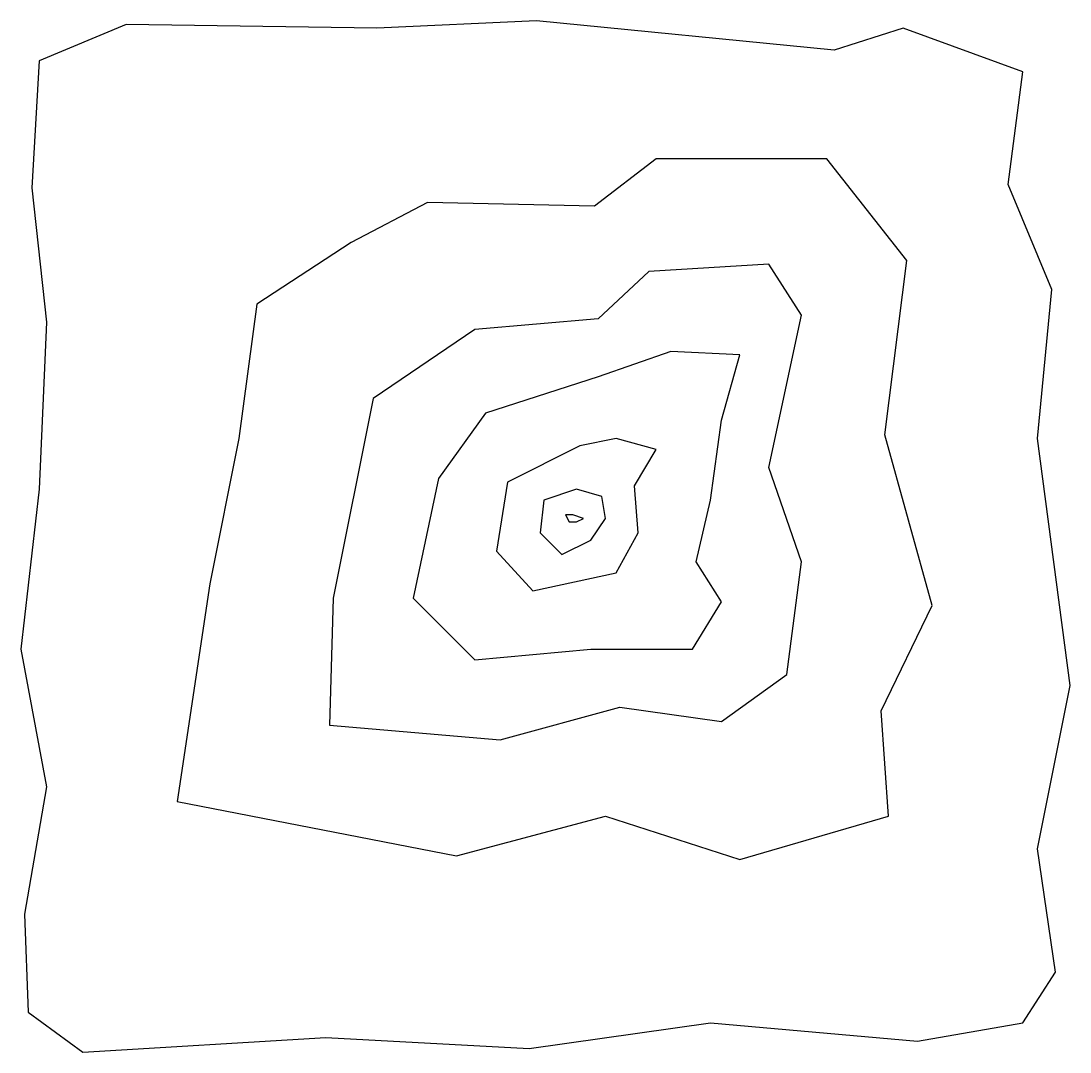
# Model space of a CAD drawing. Header units: millimetres. Extents: x 6 to 295, y 7 to 291.
import ezdxf

# ---------------------------------------------------------------- set-up
doc = ezdxf.new("R2010")
doc.units = ezdxf.units.MM
doc.header["$MEASUREMENT"] = 0
doc.layers.add('Default', color=18, linetype='Continuous', true_color=0x000000)

msp = doc.modelspace()

# ---------------------------------------------------------------- linework, layer by layer
at = {"layer": 'Default'}
for points in [[(35, 290), (11, 280), (9, 245), (13, 208), (11, 162), (6, 118), (13, 80), (7, 45), (8, 18), (23, 7), (90, 11), (146, 8), (196, 15), (253, 10), (282, 15), (291, 29), (286, 63), (295, 108), (286, 176), (290, 217), (278, 246), (282, 277), (249, 289), (230, 283), (148, 291), (104, 289)], [(97, 230), (71, 213), (66, 176), (58, 136), (49, 76), (126, 61), (167, 72), (204, 60), (245, 72), (243, 101), (257, 130), (244, 177), (250, 225), (228, 253), (181, 253), (164, 240), (118, 241)], [(131, 206), (103, 187), (92, 132), (91, 97), (138, 93), (171, 102), (199, 98), (217, 111), (221, 142), (212, 168), (221, 210), (212, 224), (179, 222), (165, 209)], [(185, 200), (165, 193), (134, 183), (121, 165), (114, 132), (131, 115), (163, 118), (191, 118), (199, 131), (192, 142), (196, 159), (199, 181), (204, 199)], [(160, 174), (140, 164), (137, 145), (147, 134), (170, 139), (176, 150), (175, 163), (181, 173), (170, 176)], [(159, 162), (150, 159), (149, 150), (155, 144), (163, 148), (167, 154), (166, 160)], [(158, 155), (156, 155), (157, 153), (159, 153), (161, 154)]]:
    msp.add_lwpolyline(points, close=True, dxfattribs=at)

doc.saveas('drawing.dxf')
